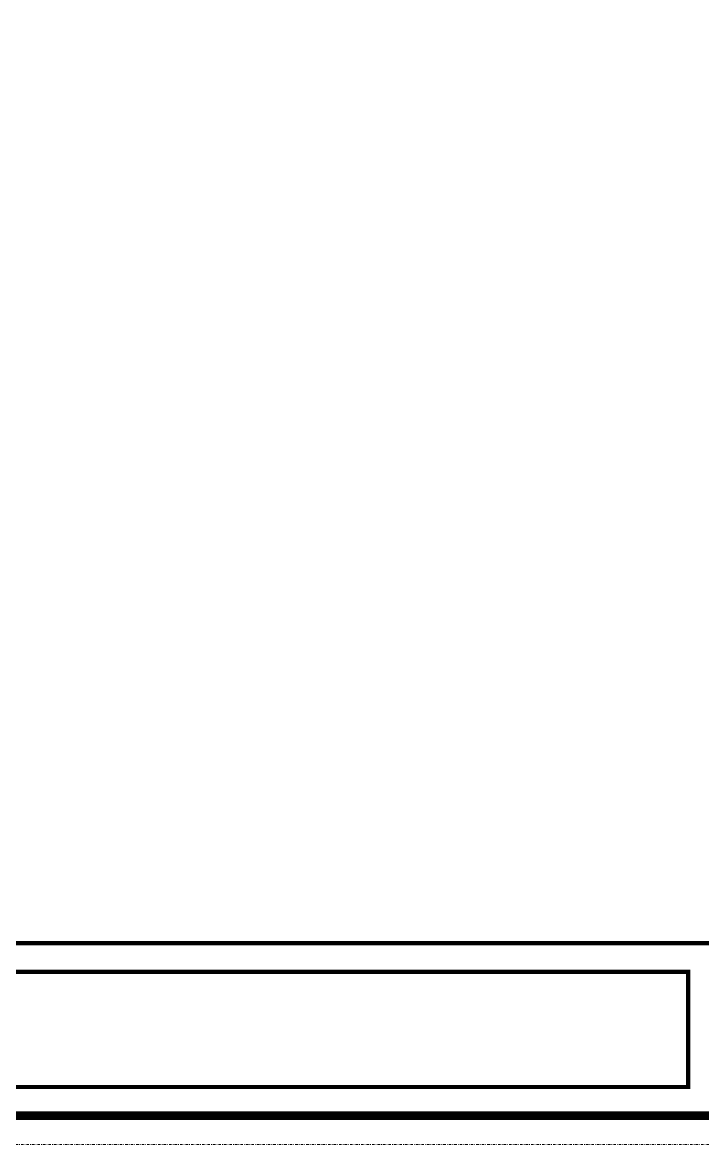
# Paper-space layout 'Presentation A0' of a CAD drawing. Header units: millimetres. Extents: x 1 to 1181, y 1 to 901.
# Drawn here: x 885.7 to 1022.1, y 1 to 226 of the extents above; entities that cross this region are included whole.
import ezdxf
from ezdxf.enums import TextEntityAlignment as Align

# ---------------------------------------------------------------- set-up
doc = ezdxf.new("R2010")
doc.units = ezdxf.units.MM
doc.linetypes.add('DASHDOT', pattern=[1, 0.5, -0.25, 0, -0.25])
doc.layers.add('G-ANNO-REFR', color=253, linetype='DASHDOT', lineweight=5, plot=False)
for name, color, linetype, lineweight in [('G-ANNO-TEXT-BOLD', 1, 'Continuous', 15), ('G-ANNO-TTLB', 7, 'Continuous', 50), ('G-PAPR-GRAY', 251, 'Continuous', 15), ('G-PAPR-GRAY-DARK', 251, 'Continuous', 100)]:
    doc.layers.add(name, color=color, linetype=linetype, lineweight=lineweight)
doc.styles.add('BG', font='bgothl.ttf')

# ---------------------------------------------------------------- blocks, each defined once
blk = doc.blocks.new('*U252')
at = {"layer": 'G-ANNO-REFR'}
blk.add_lwpolyline([(1, 1), (1181, 1), (1181, 901), (1, 901)], close=True, dxfattribs=at)
at = {"layer": 'G-PAPR-GRAY', "const_width": 0.866}
for points in [[(12.54, 889.46), (1169.46, 889.46), (1169.46, 41.39), (12.54, 41.39)], [(695, 12.54), (1019.21, 12.54), (1019.21, 35.62), (695, 35.62)]]:
    blk.add_lwpolyline(points, close=True, dxfattribs=at)
at = {"layer": 'G-PAPR-GRAY-DARK', "const_width": 1.73}
blk.add_lwpolyline([(6.77, 6.77), (1175.23, 6.77), (1175.23, 895.23), (6.77, 895.23)], close=True, dxfattribs=at)
at = {"layer": 'G-ANNO-TEXT-BOLD', "style": 'BG'}
blk.add_attdef('PRESENTATION_TITLE', text='', height=5, dxfattribs=at).set_placement((20.69, 31.38), align=Align.TOP_LEFT)
for tag, p in [('PRESENTATION_SCALE', (653.17, 29.26)), ('PRESENTATION_DATE', (654.07, 17.97))]:
    blk.add_attdef(tag, text='', height=2.7, dxfattribs=at).set_placement(p, align=Align.MIDDLE)
blk.add_attdef('PRESENTATION_LEVEL', text='', height=5, dxfattribs=at).set_placement((857.11, 24.08), align=Align.MIDDLE_CENTER)
blk.add_attdef('ADDRESS', (20.69, 17.46), '', height=5, dxfattribs=at)

psp = doc.layouts.new('Presentation A0')

# ---------------------------------------------------------------- block references
at = {"layer": 'G-ANNO-TTLB'}
psp.add_blockref('*U252', (0, 0), dxfattribs=at)

doc.saveas('drawing.dxf')
